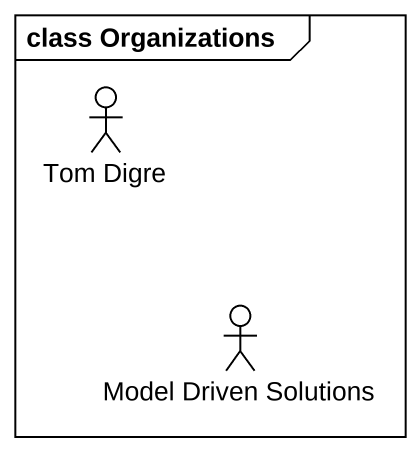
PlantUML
@startuml
mainframe class Organizations
actor "Tom Digre" as Tom_Digre
actor "Model Driven Solutions" as Model_Driven_Solutions
@enduml
